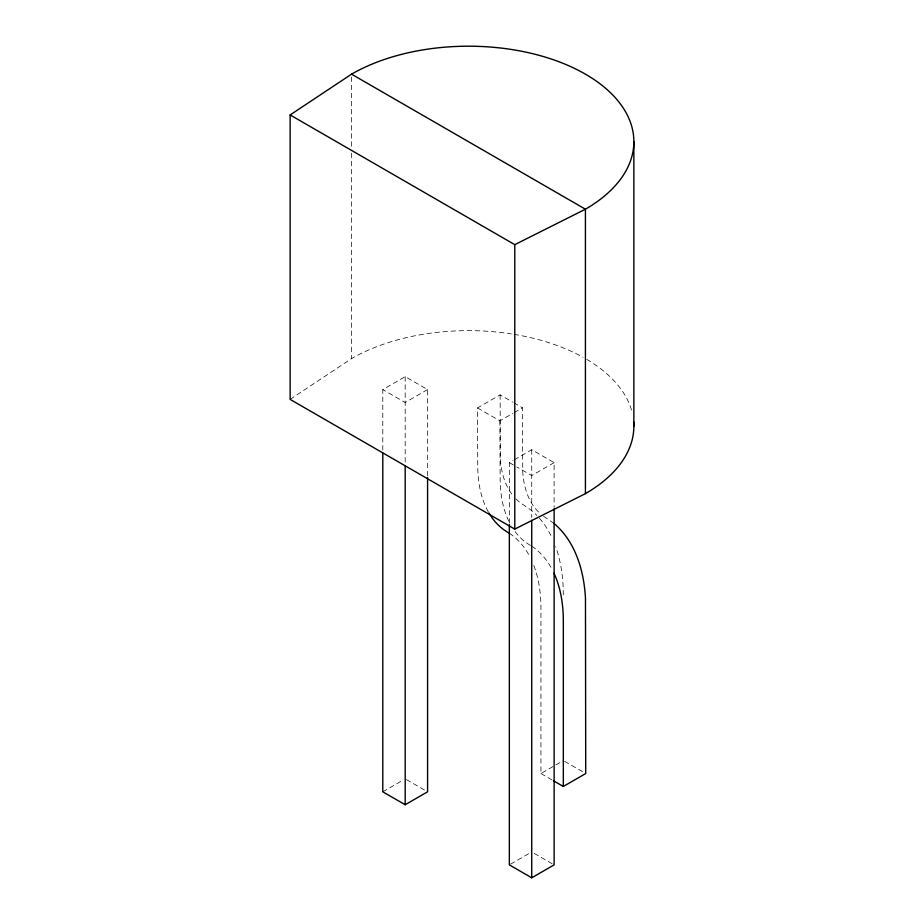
<?xml version="1.0" encoding="UTF-8"?>
<svg xmlns="http://www.w3.org/2000/svg" width="924" height="924" viewBox="0 0 924 924"><rect width="100%" height="100%" fill="white"/><g stroke="black" fill="none" stroke-linecap="round" stroke-linejoin="round"><path stroke-width="0.69" stroke-dasharray="4.62 3.46" d="M290.136 399.387L351.536 358.604A165.384 95.484 0 0 1 511.284 333.887M382.79 450.127L382.79 389.57L405.186 376.646L427.581 389.57L427.581 477.523M427.581 389.57L405.186 402.506L382.79 389.57M488.265 511.804A147.031 84.881 -60 0 1 477.743 465.257L477.5 407.923L500.138 394.86L512.577 402.044M477.5 407.923L499.896 420.859L512.993 413.294M514.194 412.601L522.522 407.796L522.718 471.425A115.338 66.597 -60 0 0 540.043 513.432M509.343 523.192L509.343 462.635L513.074 460.487M514.322 459.759L531.727 449.711L554.123 462.635L554.123 507.334M554.123 462.635L531.727 475.571L516.805 466.943M382.79 791.81L402.702 780.318M533.806 565.465A168.353 97.193 -60 0 1 540.944 608.235L540.944 773.538L554.619 765.638M555.867 764.922L563.328 760.602M510.579 864.148L530.491 852.656M513.813 402.76L522.522 407.796M509.343 462.635L515.557 466.227M564.576 761.33L584.488 772.822M540.944 773.538L552.136 780.006M406.433 779.602L425.086 790.378M534.222 853.383L554.123 864.876M543.555 516.204L553.95 523.411M563.328 594.906L563.074 585.308A200.034 115.488 -60 0 0 555.647 546.592M531.727 449.711L531.727 517.463M500.138 394.86L500.323 458.489A115.338 66.597 -60 0 0 512.924 495.541M499.896 420.859L500.138 478.182A147.031 84.881 -60 0 0 510.06 523.642M405.186 376.646L405.186 463.143M351.536 77.038L351.536 147.436M351.536 153.176L351.536 358.604M514.067 334.338A165.384 95.484 0 0 1 583.056 357.265M586.694 359.344A165.384 95.484 0 0 1 631.762 410.914M515.996 498.96A115.338 66.597 -60 0 0 521.159 503.28L531.554 510.487A200.034 115.488 -60 0 1 536.89 515.465M531.727 546.13A168.353 97.193 -60 0 1 552.24 569.634M530.503 545.437A147.031 84.881 -60 0 1 514.599 530.919M509.343 533.206A168.353 97.193 -60 0 1 529.845 556.698M539.397 518.191A200.034 115.488 -60 0 1 551.963 537.664"/><path stroke-width="1.39" d="M290.136 114.946L351.536 74.163A165.384 95.484 0 0 1 585.423 74.163A165.384 95.484 0 0 1 585.423 209.205L585.423 493.635L514.784 529.094L290.136 399.387L290.136 114.946L514.784 244.652L585.423 209.205L351.536 74.163M382.79 453.014L382.79 791.81L405.186 804.735L427.581 791.81L427.581 477.523M553.384 780.722L563.328 786.463L585.724 773.538L585.47 598.232A200.034 115.488 -60 0 0 553.95 523.411M509.343 524.636L509.343 864.876L531.727 877.8L554.123 864.876L554.123 508.766M633.864 141.684L633.864 426.126M563.328 786.463L563.328 621.159A168.353 97.193 -60 0 0 554.042 573.284M531.727 520.258L531.727 877.8M514.784 244.652L514.784 529.094M405.186 465.939L405.186 804.735M633.714 421.956A165.384 95.484 0 0 1 585.423 493.635M509.343 533.206A147.031 84.881 -60 0 1 488.877 512.889"/></g></svg>
